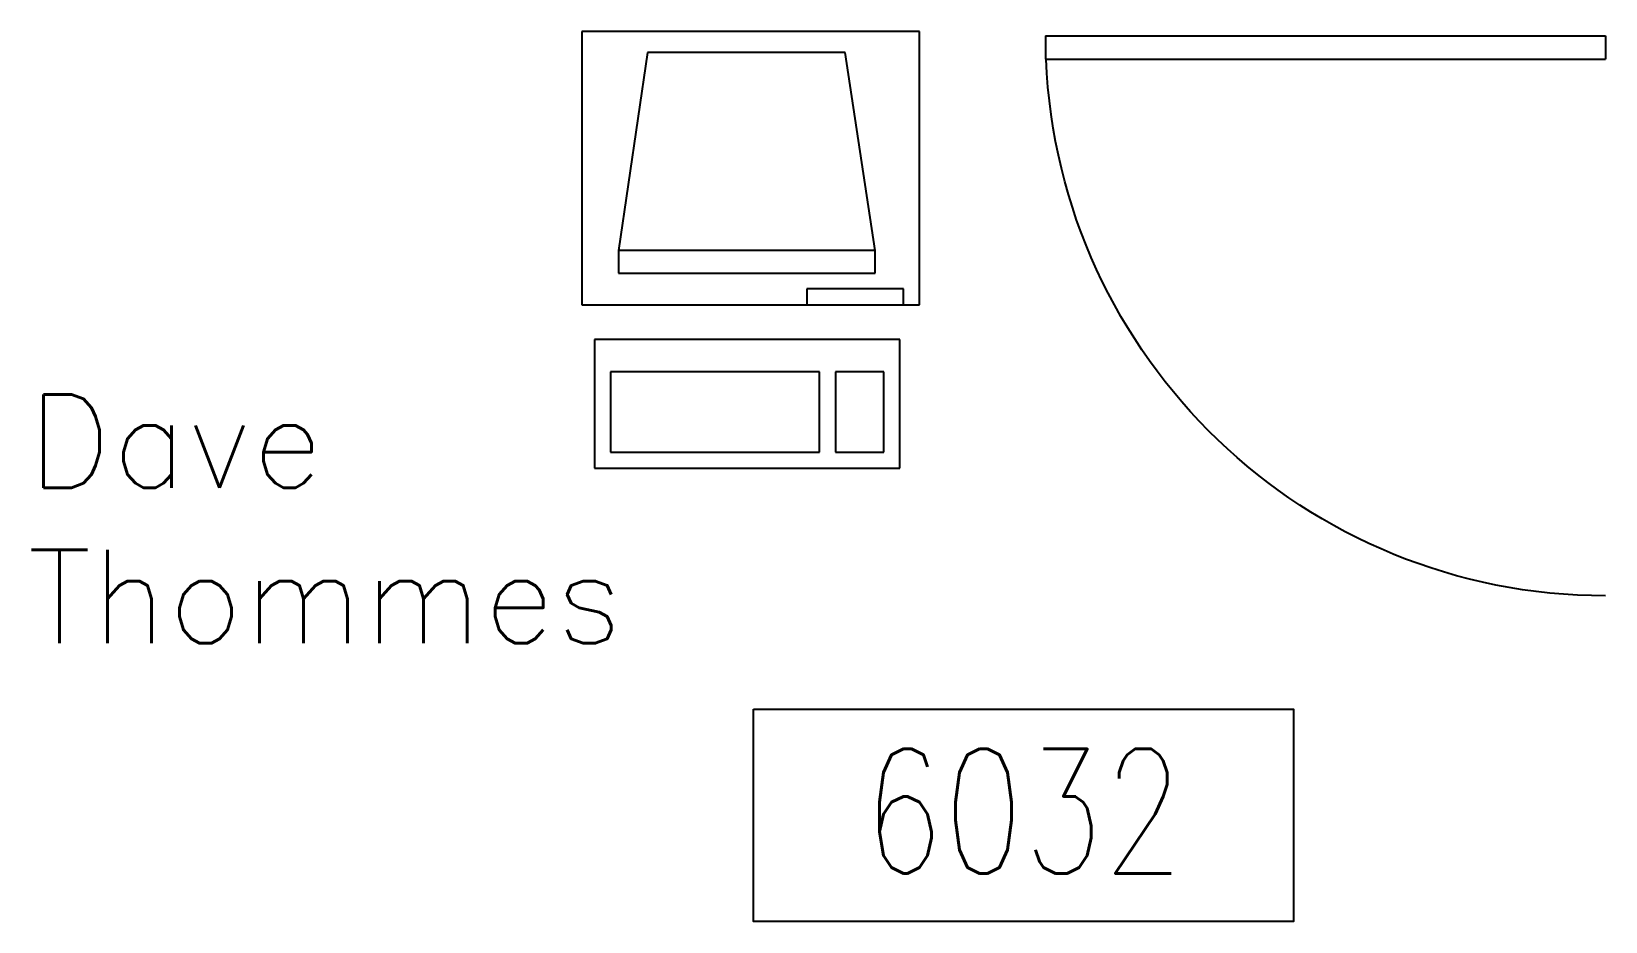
# Model space of a CAD drawing. Header units: millimetres. Extents: x 2965 to 3066, y 1504 to 1561.
import ezdxf
from ezdxf.enums import TextEntityAlignment as Align

# ---------------------------------------------------------------- set-up
doc = ezdxf.new("R2010")
doc.units = ezdxf.units.MM
for name, color, linetype in [('CPU', 6, 'Continuous'), ('E-F-DOOR', 3, 'Continuous'), ('EMPLOYEE', 1, 'Continuous'), ('RMNUM', 40, 'Continuous')]:
    doc.layers.add(name, color=color, linetype=linetype)
doc.styles.add('ARCHITXT', font='simplex.shx')
doc.styles.add('ROMANS', font='romans', dxfattribs={"width": 0.75, "height": 8})

# ---------------------------------------------------------------- blocks, each defined once
blk = doc.blocks.new('RECTANG')
for p, q in [((1, 1), (0, 1)), ((0, 1), (0, 0)), ((1, 0), (1, 1)), ((0, 0), (1, 0))]:
    blk.add_line(p, q)
blk = doc.blocks.new('IBMAT', base_point=(61, 306))
for p, q in [((75, 307), (75, 306)), ((81, 307), (75, 307)), ((81, 306), (81, 307))]:
    blk.add_line(p, q)
at = {"xscale": 21, "yscale": 17, "zscale": 21}
blk.add_blockref('RECTANG', (61, 306), dxfattribs=at)
blk = doc.blocks.new('KEYBOARD', base_point=(60, 294))
for p, xscale, yscale, zscale in [((60, 294), 19, 8, 19), ((61, 295), 13, 5, 13), ((75, 295), 3, 5, 3)]:
    blk.add_blockref('RECTANG', p, dxfattribs=dict(xscale=xscale, yscale=yscale, zscale=zscale))
blk = doc.blocks.new('COMPUTER')
for p, q in [((-6.64, 16.23), (-8.5, 3.5)), ((6.08, 16.23), (-6.64, 16.23)), ((8, 3.5), (6.08, 16.23)), ((-8.5, 3.5), (-8.5, 2.04)), ((8, 3.5), (-8.5, 3.5)), ((8, 2.04), (8, 3.5)), ((-8.5, 2.04), (8, 2.04))]:
    blk.add_line(p, q)
at = {"xscale": 1.033846153846154, "yscale": 1.033846153846154, "zscale": 1.033846153846154}
for name, p in [('IBMAT', (-10.86, 0)), ('KEYBOARD', (-10.05, -10.5))]:
    blk.add_blockref(name, p, dxfattribs=at)
blk = doc.blocks.new('DR-36')
for p, q in [((0, 36), (0, 0)), ((0, 36), (1.5, 36)), ((1.5, 36), (1.5, 0)), ((0, 0), (1.5, 0))]:
    blk.add_line(p, q)
blk.add_arc((0, 0), 36, 0, 87.6141)
blk = doc.blocks.new('RMNUM')
at = {"layer": 'RMNUM'}
blk.add_lwpolyline([(-16.33354, 6.674702), (18.388073, 6.674702), (18.388073, -6.982766), (-16.33354, -6.982766), (-16.33354, 6.674702)], dxfattribs=at)
at = {"layer": 'RMNUM', "style": 'ROMANS', "width": 0.75}
blk.add_attdef('NUMBER', text='', height=8, dxfattribs=at).set_placement((1.027267, 0.114097), align=Align.MIDDLE_CENTER)

msp = doc.modelspace()

# ---------------------------------------------------------------- block references
msp.add_blockref('RMNUM', (3027.32, 1510.63)).add_auto_attribs({'NUMBER': '6032'})
at = {"layer": 'CPU', "lineweight": -3}
msp.add_blockref('COMPUTER', (3010.82, 1543.29), dxfattribs=at)
at = {"layer": 'E-F-DOOR', "xscale": -1, "rotation": 90}
msp.add_blockref('DR-36', (3065.78, 1560.59), dxfattribs=at)

# ---------------------------------------------------------------- texts
at = {"layer": 'EMPLOYEE', "lineweight": -3, "insert": (2964.31, 1537.54), "char_height": 6, "width": 36.7408, "attachment_point": 1, "style": 'ARCHITXT'}
msp.add_mtext('\\A1;Dave\\PThommes', dxfattribs=at)

doc.saveas('drawing.dxf')
